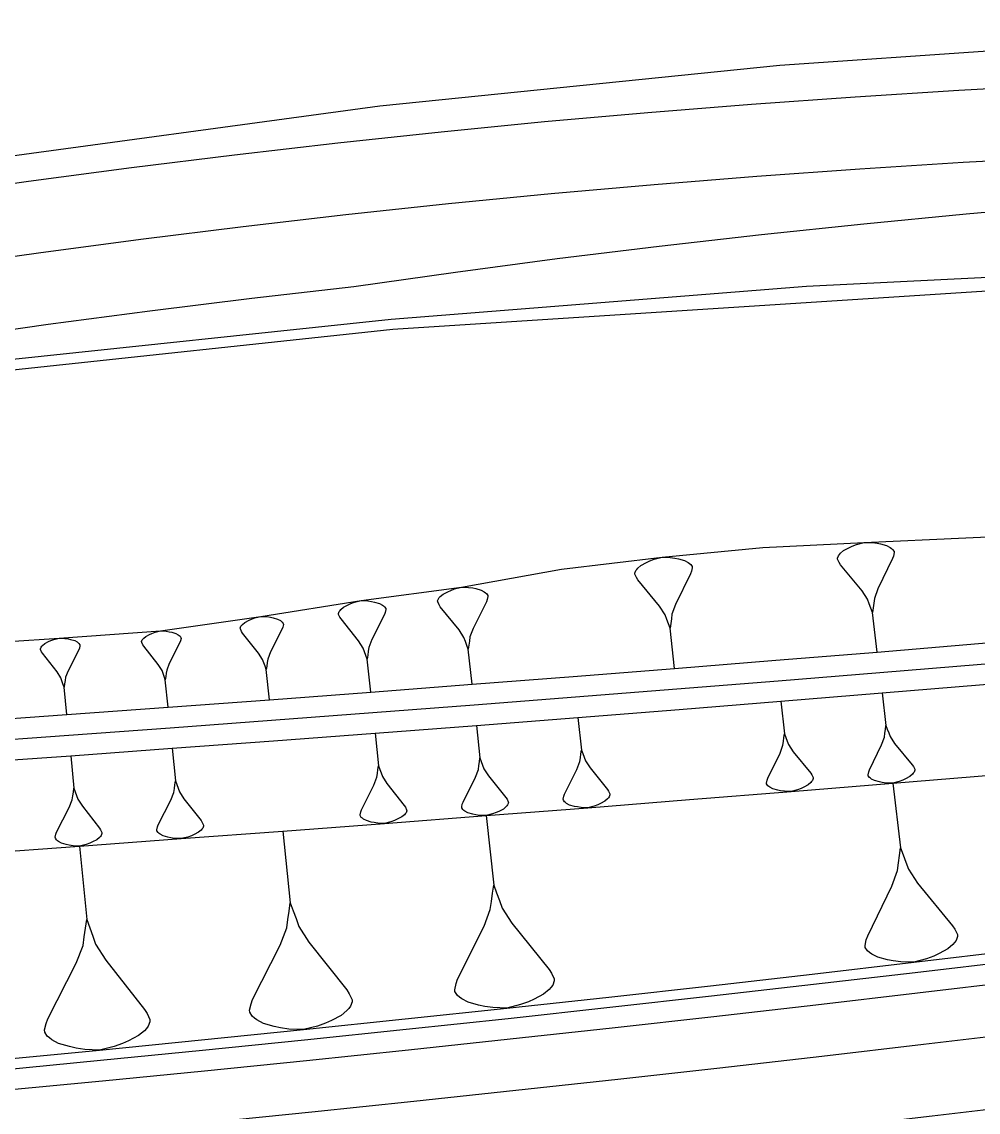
# Model space of a CAD drawing. Extents: x 389565 to 391267, y 804651 to 804848.
# Drawn here: x 390615.7 to 390662, y 804731.2 to 804784 of the extents above; entities that cross this region are included whole.
import ezdxf

# ---------------------------------------------------------------- set-up
doc = ezdxf.new("R2010")
doc.units = 0
doc.layers.get('0').update_dxf_attribs({"linetype": 'CONTINUOUS'})

msp = doc.modelspace()

# ---------------------------------------------------------------- linework, layer by layer
at = {"color": 7}
for p, q in [((390655.4755, 804758.4007), (390655.7363, 804758.5425)), ((390655.7363, 804758.5425), (390655.8941, 804758.6166)), ((390655.8941, 804758.6166), (390656.1066, 804758.6972)), ((390656.1066, 804758.6972), (390656.4833, 804758.7971)), ((390656.4833, 804758.7971), (390656.8729, 804758.7876)), ((390656.8729, 804758.7876), (390657.0983, 804758.7587)), ((390657.0983, 804758.7587), (390657.269, 804758.7234)), ((390657.269, 804758.7234), (390657.5556, 804758.6462)), ((390657.5556, 804758.6462), (390657.7328, 804758.5561)), ((390657.7328, 804758.5561), (390657.794, 804758.5078)), ((390646.3066, 804757.9816), (390646.6892, 804758.081)), ((390646.6892, 804758.081), (390647.0844, 804758.0694)), ((390647.0844, 804758.0694), (390647.3129, 804758.039)), ((390647.3129, 804758.039), (390647.4858, 804758.0022)), ((390647.4858, 804758.0022), (390647.7761, 804757.9225)), ((390655.1858, 804758.0335), (390655.2276, 804758.1494)), ((390655.1923, 804757.9787), (390655.1858, 804758.0335)), ((390655.2276, 804758.1494), (390655.2759, 804758.2106)), ((390655.2759, 804758.2106), (390655.3242, 804758.2718)), ((390655.3242, 804758.2718), (390655.4755, 804758.4007)), ((390657.8521, 804758.0151), (390657.1378, 804756.5433)), ((390657.794, 804758.5078), (390657.8552, 804758.4595)), ((390657.894, 804758.1311), (390657.8521, 804758.0151)), ((390657.8552, 804758.4595), (390657.9229, 804758.3565)), ((390657.9293, 804758.3018), (390657.894, 804758.1311)), ((390657.9229, 804758.3565), (390657.9293, 804758.3018)), ((390645.4124, 804757.4304), (390645.4617, 804757.4923)), ((390645.4617, 804757.4923), (390645.5109, 804757.5541)), ((390645.5109, 804757.5541), (390645.6651, 804757.684)), ((390645.6651, 804757.684), (390645.9303, 804757.8265)), ((390645.9303, 804757.8265), (390646.0907, 804757.9009)), ((390646.0907, 804757.9009), (390646.3066, 804757.9816)), ((390647.7761, 804757.9225), (390647.9553, 804757.8302)), ((390647.9553, 804757.8302), (390648.0172, 804757.7809)), ((390648.0172, 804757.7809), (390648.079, 804757.7317)), ((390648.079, 804757.7317), (390648.1471, 804757.6268)), ((390648.1534, 804757.5713), (390648.1166, 804757.3983)), ((390648.1471, 804757.6268), (390648.1534, 804757.5713)), ((390655.2664, 804757.821), (390655.1923, 804757.9787)), ((390655.3341, 804757.7179), (390655.2664, 804757.821)), ((390656.3714, 804756.4528), (390655.3341, 804757.7179)), ((390645.3694, 804757.3131), (390645.4124, 804757.4304)), ((390645.3757, 804757.2575), (390645.3694, 804757.3131)), ((390645.45, 804757.0971), (390645.3757, 804757.2575)), ((390645.5181, 804756.9923), (390645.45, 804757.0971)), ((390646.5639, 804755.7038), (390645.5181, 804756.9923)), ((390648.0736, 804757.2809), (390647.3417, 804755.7917)), ((390648.1166, 804757.3983), (390648.0736, 804757.2809)), ((390636.0824, 804756.2876), (390636.3146, 804756.4108)), ((390636.3146, 804756.4108), (390636.4549, 804756.4751)), ((390636.4549, 804756.4751), (390636.6439, 804756.5446)), ((390636.6439, 804756.5446), (390636.9784, 804756.6298)), ((390636.9784, 804756.6298), (390637.3234, 804756.6179)), ((390637.3234, 804756.6179), (390637.5228, 804756.5903)), ((390637.5228, 804756.5903), (390637.6736, 804756.5575)), ((390637.6736, 804756.5575), (390637.9268, 804756.4866)), ((390637.9268, 804756.4866), (390638.0829, 804756.4052)), ((390638.0829, 804756.4052), (390638.1366, 804756.3619)), ((390656.6421, 804756.0407), (390656.3714, 804756.4528)), ((390657.1378, 804756.5433), (390656.9705, 804756.0795)), ((390631.6204, 804755.8347), (390631.7984, 804755.8997)), ((390631.7984, 804755.8997), (390632.1136, 804755.9791)), ((390632.1136, 804755.9791), (390632.4383, 804755.9671)), ((390632.4383, 804755.9671), (390632.626, 804755.9407)), ((390632.626, 804755.9407), (390632.7679, 804755.9094)), ((390632.7679, 804755.9094), (390633.0061, 804755.8421)), ((390635.8226, 804755.9649), (390635.8606, 804756.0672)), ((390635.8278, 804755.9164), (390635.8226, 804755.9649)), ((390635.892, 804755.776), (390635.8278, 804755.9164)), ((390635.8606, 804756.0672), (390635.9039, 804756.121)), ((390635.9039, 804756.121), (390635.9472, 804756.1748)), ((390635.9472, 804756.1748), (390636.0824, 804756.2876)), ((390638.1838, 804755.9251), (390637.5381, 804754.6278)), ((390638.1366, 804756.3619), (390638.1904, 804756.3186)), ((390638.2218, 804756.0274), (390638.1838, 804755.9251)), ((390638.1904, 804756.3186), (390638.2494, 804756.2268)), ((390638.2547, 804756.1782), (390638.2218, 804756.0274)), ((390638.2494, 804756.2268), (390638.2547, 804756.1782)), ((390656.7227, 804755.8282), (390656.6421, 804756.0407)), ((390656.9705, 804756.0795), (390656.9416, 804755.8541)), ((390631.0238, 804755.3559), (390631.0599, 804755.4522)), ((390631.0287, 804755.3102), (390631.0238, 804755.3559)), ((390631.0599, 804755.4522), (390631.1008, 804755.5027)), ((390631.1008, 804755.5027), (390631.1417, 804755.5532)), ((390631.1417, 804755.5532), (390631.2692, 804755.6591)), ((390631.2692, 804755.6591), (390631.4881, 804755.7746)), ((390631.4881, 804755.7746), (390631.6204, 804755.8347)), ((390633.0061, 804755.8421), (390633.1529, 804755.7651)), ((390633.1529, 804755.7651), (390633.2034, 804755.7242)), ((390633.2034, 804755.7242), (390633.2539, 804755.6833)), ((390633.2828, 804755.4091), (390633.2467, 804755.3129)), ((390633.2539, 804755.6833), (390633.3092, 804755.5967)), ((390633.3141, 804755.551), (390633.2828, 804755.4091)), ((390633.3092, 804755.5967), (390633.3141, 804755.551)), ((390635.951, 804755.6842), (390635.892, 804755.776)), ((390636.8586, 804754.5545), (390635.951, 804755.6842)), ((390646.8363, 804755.2845), (390646.5639, 804755.7038)), ((390647.3417, 804755.7917), (390647.1696, 804755.3221)), ((390656.8033, 804755.6157), (390656.7227, 804755.8282)), ((390656.8838, 804755.4032), (390656.8033, 804755.6157)), ((390656.9127, 804755.6286), (390656.8838, 804755.4032)), ((390657.11, 804753.4873), (390656.8838, 804755.4032)), ((390656.9416, 804755.8541), (390656.9127, 804755.6286)), ((390626.3368, 804754.7816), (390626.3742, 804754.8275)), ((390626.3742, 804754.8275), (390626.4905, 804754.9236)), ((390626.4905, 804754.9236), (390626.69, 804755.0282)), ((390626.69, 804755.0282), (390626.8106, 804755.0827)), ((390626.8106, 804755.0827), (390626.9729, 804755.1414)), ((390626.9729, 804755.1414), (390627.26, 804755.213)), ((390627.26, 804755.213), (390627.5556, 804755.2014)), ((390627.5556, 804755.2014), (390627.7264, 804755.1769)), ((390627.7264, 804755.1769), (390627.8556, 804755.1481)), ((390627.8556, 804755.1481), (390628.0722, 804755.0862)), ((390628.0722, 804755.0862), (390628.2057, 804755.0158)), ((390628.2057, 804755.0158), (390628.2516, 804754.9785)), ((390628.2516, 804754.9785), (390628.2975, 804754.9411)), ((390628.2975, 804754.9411), (390628.3477, 804754.8622)), ((390628.352, 804754.8205), (390628.3232, 804754.6914)), ((390628.3477, 804754.8622), (390628.352, 804754.8205)), ((390631.0888, 804755.1779), (390631.0287, 804755.3102)), ((390631.1442, 804755.0913), (390631.0888, 804755.1779)), ((390631.9959, 804754.0257), (390631.1442, 804755.0913)), ((390633.2467, 804755.3129), (390632.6358, 804754.0931)), ((390646.917, 804755.0686), (390646.8363, 804755.2845)), ((390646.9976, 804754.8526), (390646.917, 804755.0686)), ((390647.0783, 804754.6367), (390646.9976, 804754.8526)), ((390647.1087, 804754.8652), (390647.0783, 804754.6367)), ((390647.1392, 804755.0937), (390647.1087, 804754.8652)), ((390647.1696, 804755.3221), (390647.1392, 804755.0937)), ((390621.6945, 804754.2429), (390621.8773, 804754.3382)), ((390621.8773, 804754.3382), (390621.9877, 804754.3877)), ((390621.9877, 804754.3877), (390622.1363, 804754.4411)), ((390622.1363, 804754.4411), (390622.3991, 804754.5059)), ((390622.3991, 804754.5059), (390622.6695, 804754.4946)), ((390622.6695, 804754.4946), (390622.8257, 804754.4718)), ((390622.8257, 804754.4718), (390622.9438, 804754.4452)), ((390622.9438, 804754.4452), (390623.1419, 804754.3881)), ((390623.1419, 804754.3881), (390623.2638, 804754.3234)), ((390623.2638, 804754.3234), (390623.3057, 804754.2891)), ((390623.3057, 804754.2891), (390623.3476, 804754.2548)), ((390626.2664, 804754.6481), (390626.2995, 804754.7357)), ((390626.2707, 804754.6065), (390626.2664, 804754.6481)), ((390626.3252, 804754.4859), (390626.2707, 804754.6065)), ((390626.2995, 804754.7357), (390626.3368, 804754.7816)), ((390626.3753, 804754.4069), (390626.3252, 804754.4859)), ((390627.1484, 804753.4348), (390626.3753, 804754.4069)), ((390628.2901, 804754.6039), (390627.7311, 804753.4947)), ((390628.3232, 804754.6914), (390628.2901, 804754.6039)), ((390637.0946, 804754.1872), (390636.8586, 804754.5545)), ((390637.5381, 804754.6278), (390637.3858, 804754.2186)), ((390647.2979, 804752.6923), (390647.0783, 804754.6367)), ((390616.6184, 804753.7261), (390616.6529, 804753.7681)), ((390616.6529, 804753.7681), (390616.6874, 804753.81)), ((390616.6874, 804753.81), (390616.7945, 804753.8977)), ((390616.7945, 804753.8977), (390616.9781, 804753.9928)), ((390616.9781, 804753.9928), (390617.089, 804754.0422)), ((390617.089, 804754.0422), (390617.2381, 804754.0953)), ((390617.2381, 804754.0953), (390617.5018, 804754.1597)), ((390617.5018, 804754.1597), (390617.773, 804754.1476)), ((390617.773, 804754.1476), (390617.9296, 804754.1244)), ((390617.9296, 804754.1244), (390618.048, 804754.0974)), ((390618.048, 804754.0974), (390618.2465, 804754.0396)), ((390618.2465, 804754.0396), (390618.3686, 804753.9744)), ((390618.3686, 804753.9744), (390618.4105, 804753.94)), ((390618.4105, 804753.94), (390618.4525, 804753.9055)), ((390618.4525, 804753.9055), (390618.4981, 804753.8328)), ((390618.5019, 804753.7946), (390618.4749, 804753.6762)), ((390618.4981, 804753.8328), (390618.5019, 804753.7946)), ((390621.4889, 804753.9914), (390621.5193, 804754.0714)), ((390621.4927, 804753.9534), (390621.4889, 804753.9914)), ((390621.5423, 804753.8429), (390621.4927, 804753.9534)), ((390621.5193, 804754.0714), (390621.5536, 804754.1133)), ((390621.588, 804753.7706), (390621.5423, 804753.8429)), ((390621.5536, 804754.1133), (390621.5879, 804754.1553)), ((390621.5879, 804754.1553), (390621.6945, 804754.2429)), ((390622.2929, 804752.8795), (390621.588, 804753.7706)), ((390623.3401, 804753.9463), (390622.8262, 804752.933)), ((390623.3705, 804754.0263), (390623.3401, 804753.9463)), ((390623.3476, 804754.2548), (390623.3933, 804754.1825)), ((390623.3971, 804754.1444), (390623.3705, 804754.0263)), ((390623.3933, 804754.1825), (390623.3971, 804754.1444)), ((390632.2173, 804753.6793), (390631.9959, 804754.0257)), ((390632.6358, 804754.0931), (390632.4915, 804753.7082)), ((390637.1641, 804753.9983), (390637.0946, 804754.1872)), ((390637.2336, 804753.8094), (390637.1641, 804753.9983)), ((390637.3031, 804753.6204), (390637.2336, 804753.8094)), ((390637.3307, 804753.8198), (390637.3031, 804753.6204)), ((390637.3582, 804754.0192), (390637.3307, 804753.8198)), ((390637.3858, 804754.2186), (390637.3582, 804754.0192)), ((390616.5877, 804753.646), (390616.6184, 804753.7261)), ((390616.5914, 804753.6078), (390616.5877, 804753.646)), ((390616.6409, 804753.4969), (390616.5914, 804753.6078)), ((390616.6865, 804753.4242), (390616.6409, 804753.4969)), ((390617.3913, 804752.5288), (390616.6865, 804753.4242)), ((390618.4441, 804753.5961), (390617.9262, 804752.5811)), ((390618.4749, 804753.6762), (390618.4441, 804753.5961)), ((390627.3491, 804753.1189), (390627.1484, 804753.4348)), ((390627.7311, 804753.4947), (390627.5989, 804753.1446)), ((390632.2822, 804753.5013), (390632.2173, 804753.6793)), ((390632.3472, 804753.3232), (390632.2822, 804753.5013)), ((390632.4122, 804753.1452), (390632.3472, 804753.3232)), ((390632.4386, 804753.3329), (390632.4122, 804753.1452)), ((390632.4651, 804753.5205), (390632.4386, 804753.3329)), ((390632.4915, 804753.7082), (390632.4651, 804753.5205)), ((390637.4864, 804751.9216), (390637.3031, 804753.6204)), ((390622.4759, 804752.59), (390622.2929, 804752.8795)), ((390622.8262, 804752.933), (390622.7044, 804752.613)), ((390627.4079, 804752.9567), (390627.3491, 804753.1189)), ((390627.4666, 804752.7945), (390627.4079, 804752.9567)), ((390627.5254, 804752.6323), (390627.4666, 804752.7945)), ((390627.5499, 804752.803), (390627.5254, 804752.6323)), ((390627.5744, 804752.9738), (390627.5499, 804752.803)), ((390627.5989, 804753.1446), (390627.5744, 804752.9738)), ((390632.5807, 804751.5455), (390632.4122, 804753.1452)), ((390617.574, 804752.238), (390617.3913, 804752.5288)), ((390617.6272, 804752.0889), (390617.574, 804752.238)), ((390617.8033, 804752.2605), (390617.78, 804752.1039)), ((390617.9262, 804752.5811), (390617.8033, 804752.2605)), ((390622.5292, 804752.4415), (390622.4759, 804752.59)), ((390622.5826, 804752.293), (390622.5292, 804752.4415)), ((390622.636, 804752.1444), (390622.5826, 804752.293)), ((390622.6588, 804752.3006), (390622.636, 804752.1444)), ((390622.6816, 804752.4568), (390622.6588, 804752.3006)), ((390622.7044, 804752.613), (390622.6816, 804752.4568)), ((390627.6752, 804751.1754), (390627.5254, 804752.6323)), ((390617.6803, 804751.9398), (390617.6272, 804752.0889)), ((390617.7335, 804751.7907), (390617.6803, 804751.9398)), ((390617.7567, 804751.9473), (390617.7335, 804751.7907)), ((390617.8643, 804750.4534), (390617.7335, 804751.7907)), ((390617.78, 804752.1039), (390617.7567, 804751.9473)), ((390622.7697, 804750.8114), (390622.636, 804752.1444)), ((390657.3444, 804751.5011), (390657.5305, 804749.9244)), ((390652.4333, 804751.0999), (390652.6155, 804749.5228)), ((390642.6116, 804750.316), (390642.7858, 804748.7379)), ((390632.7903, 804749.5565), (390632.9567, 804747.9776)), ((390637.7009, 804749.9332), (390637.8712, 804748.3547)), ((390657.4591, 804749.3679), (390657.4829, 804749.5534)), ((390657.4829, 804749.5534), (390657.5067, 804749.7389)), ((390657.5067, 804749.7389), (390657.5305, 804749.9244)), ((390657.5305, 804749.9244), (390657.5968, 804749.7495)), ((390657.5968, 804749.7495), (390657.6631, 804749.5746)), ((390657.6631, 804749.5746), (390657.7294, 804749.3998)), ((390652.5427, 804748.9664), (390652.567, 804749.1519)), ((390652.567, 804749.1519), (390652.5912, 804749.3373)), ((390652.5912, 804749.3373), (390652.6155, 804749.5228)), ((390652.6155, 804749.5228), (390652.6813, 804749.3477)), ((390652.6813, 804749.3477), (390652.7472, 804749.1727)), ((390652.7472, 804749.1727), (390652.8131, 804748.9977)), ((390657.3215, 804748.9862), (390657.4591, 804749.3679)), ((390657.7294, 804749.3998), (390657.9521, 804749.0607)), ((390657.9521, 804749.0607), (390658.8058, 804748.0195)), ((390622.9693, 804748.8213), (390623.1278, 804747.2416)), ((390642.7355, 804748.3673), (390642.7607, 804748.5526)), ((390642.7607, 804748.5526), (390642.7858, 804748.7379)), ((390642.7858, 804748.7379), (390642.8509, 804748.5626)), ((390642.8509, 804748.5626), (390642.9159, 804748.3872)), ((390651.8132, 804747.3753), (390652.4041, 804748.5851)), ((390652.4041, 804748.5851), (390652.5427, 804748.9664)), ((390652.8131, 804748.9977), (390653.035, 804748.658)), ((390653.035, 804748.658), (390653.886, 804747.6147)), ((390656.7336, 804747.7749), (390657.3215, 804748.9862)), ((390618.0589, 804748.4629), (390618.2134, 804746.8828)), ((390632.9306, 804747.7924), (390632.9567, 804747.9776)), ((390632.9567, 804747.9776), (390633.0208, 804747.8019)), ((390637.7943, 804747.7989), (390637.8199, 804747.9842)), ((390637.8199, 804747.9842), (390637.8456, 804748.1694)), ((390637.8456, 804748.1694), (390637.8712, 804748.3547)), ((390637.8712, 804748.3547), (390637.9358, 804748.1792)), ((390637.9358, 804748.1792), (390638.0003, 804748.0036)), ((390638.0003, 804748.0036), (390638.0649, 804747.8281)), ((390642.5698, 804747.8014), (390642.7103, 804748.182)), ((390642.7103, 804748.182), (390642.7355, 804748.3673)), ((390642.9159, 804748.3872), (390642.9809, 804748.2118)), ((390642.9809, 804748.2118), (390643.201, 804747.8711)), ((390658.8058, 804748.0195), (390658.8615, 804747.9347)), ((390632.736, 804747.0421), (390632.8784, 804747.422)), ((390632.8784, 804747.422), (390632.9045, 804747.6072)), ((390632.9045, 804747.6072), (390632.9306, 804747.7924)), ((390633.0208, 804747.8019), (390633.0849, 804747.6262)), ((390633.0849, 804747.6262), (390633.149, 804747.4505)), ((390633.149, 804747.4505), (390633.3675, 804747.1086)), ((390637.0529, 804746.2133), (390637.6528, 804747.4187)), ((390637.6528, 804747.4187), (390637.7943, 804747.7989)), ((390638.0649, 804747.8281), (390638.2842, 804747.4868)), ((390638.2842, 804747.4868), (390639.1275, 804746.4372)), ((390641.9729, 804746.5945), (390642.5698, 804747.8014)), ((390643.201, 804747.8711), (390644.0469, 804746.8236)), ((390653.886, 804747.6147), (390653.9415, 804747.5298)), ((390653.9415, 804747.5298), (390654.0022, 804747.3998)), ((390656.6701, 804747.5391), (390656.6992, 804747.6795)), ((390656.6754, 804747.494), (390656.6701, 804747.5391)), ((390656.7311, 804747.4092), (390656.6754, 804747.494)), ((390656.6992, 804747.6795), (390656.7336, 804747.7749)), ((390658.6894, 804747.4577), (390658.4748, 804747.341)), ((390658.8139, 804747.5637), (390658.6894, 804747.4577)), ((390658.8537, 804747.6141), (390658.8139, 804747.5637)), ((390658.8934, 804747.6644), (390658.8537, 804747.6141)), ((390658.8615, 804747.9347), (390658.9225, 804747.8049)), ((390658.9278, 804747.7599), (390658.8934, 804747.6644)), ((390658.9225, 804747.8049), (390658.9278, 804747.7599)), ((390623.0737, 804746.8715), (390623.1008, 804747.0566)), ((390623.1008, 804747.0566), (390623.1278, 804747.2416)), ((390623.1278, 804747.2416), (390623.191, 804747.0656)), ((390623.191, 804747.0656), (390623.2543, 804746.8896)), ((390623.2543, 804746.8896), (390623.3175, 804746.7136)), ((390632.133, 804745.8383), (390632.736, 804747.0421)), ((390633.3675, 804747.1086), (390634.2081, 804746.0569)), ((390651.7491, 804747.1396), (390651.7786, 804747.28)), ((390651.7543, 804747.0946), (390651.7491, 804747.1396)), ((390651.8098, 804747.0096), (390651.7543, 804747.0946)), ((390651.7786, 804747.28), (390651.8132, 804747.3753)), ((390651.8601, 804746.9698), (390651.8098, 804747.0096)), ((390651.9103, 804746.9299), (390651.8601, 804746.9698)), ((390652.0559, 804746.8554), (390651.9103, 804746.9299)), ((390653.5534, 804746.937), (390653.4234, 804746.8764)), ((390653.7683, 804747.0532), (390653.5534, 804746.937)), ((390653.893, 804747.1589), (390653.7683, 804747.0532)), ((390653.9329, 804747.2092), (390653.893, 804747.1589)), ((390653.9727, 804747.2594), (390653.9329, 804747.2092)), ((390654.0074, 804747.3548), (390653.9727, 804747.2594)), ((390654.0022, 804747.3998), (390654.0074, 804747.3548)), ((390656.7815, 804747.3695), (390656.7311, 804747.4092)), ((390656.8318, 804747.3298), (390656.7815, 804747.3695)), ((390656.9776, 804747.2556), (390656.8318, 804747.3298)), ((390657.2135, 804747.1921), (390656.9776, 804747.2556)), ((390657.3539, 804747.163), (390657.2135, 804747.1921)), ((390657.5394, 804747.1392), (390657.3539, 804747.163)), ((390657.8601, 804747.1314), (390657.5394, 804747.1392)), ((390658.1701, 804747.2137), (390657.8601, 804747.1314)), ((390657.8601, 804747.1314), (390658.2295, 804744.001)), ((390658.345, 804747.28), (390658.1701, 804747.2137)), ((390658.4748, 804747.341), (390658.345, 804747.28)), ((390618.131, 804746.3278), (390618.1584, 804746.5128)), ((390618.1584, 804746.5128), (390618.1859, 804746.6978)), ((390618.1859, 804746.6978), (390618.2134, 804746.8828)), ((390618.2134, 804746.8828), (390618.2762, 804746.7067)), ((390618.2762, 804746.7067), (390618.339, 804746.5305)), ((390618.339, 804746.5305), (390618.4018, 804746.3543)), ((390622.9024, 804746.3073), (390623.0467, 804746.6864)), ((390623.0467, 804746.6864), (390623.0737, 804746.8715)), ((390623.3175, 804746.7136), (390623.5343, 804746.3706)), ((390623.5343, 804746.3706), (390624.3696, 804745.3147)), ((390639.1275, 804746.4372), (390639.1823, 804746.3518)), ((390641.9076, 804746.3591), (390641.9378, 804746.4994)), ((390641.9378, 804746.4994), (390641.9729, 804746.5945)), ((390644.0516, 804746.3677), (390643.9263, 804746.2626)), ((390644.0469, 804746.8236), (390644.1019, 804746.7384)), ((390644.0917, 804746.4178), (390644.0516, 804746.3677)), ((390644.1318, 804746.4678), (390644.0917, 804746.4178)), ((390644.1019, 804746.7384), (390644.162, 804746.6081)), ((390644.1669, 804746.563), (390644.1318, 804746.4678)), ((390644.162, 804746.6081), (390644.1669, 804746.563)), ((390652.2916, 804746.7913), (390652.0559, 804746.8554)), ((390652.432, 804746.7619), (390652.2916, 804746.7913)), ((390652.6175, 804746.7376), (390652.432, 804746.7619)), ((390652.9381, 804746.729), (390652.6175, 804746.7376)), ((390653.2483, 804746.8105), (390652.9381, 804746.729)), ((390653.4234, 804746.8764), (390653.2483, 804746.8105)), ((390617.3737, 804744.7497), (390617.9857, 804745.949)), ((390617.9857, 804745.949), (390618.131, 804746.3278)), ((390618.4018, 804746.3543), (390618.6177, 804746.0108)), ((390618.6177, 804746.0108), (390619.4504, 804744.9528)), ((390622.2934, 804745.1065), (390622.9024, 804746.3073)), ((390632.0974, 804745.7433), (390632.133, 804745.8383)), ((390634.2081, 804746.0569), (390634.2627, 804745.9714)), ((390634.2627, 804745.9714), (390634.3221, 804745.8409)), ((390634.3221, 804745.8409), (390634.3269, 804745.7957)), ((390636.987, 804745.9781), (390637.0175, 804746.1183)), ((390636.9919, 804745.933), (390636.987, 804745.9781)), ((390637.0467, 804745.8477), (390636.9919, 804745.933)), ((390637.0175, 804746.1183), (390637.0529, 804746.2133)), ((390637.0967, 804745.8074), (390637.0467, 804745.8477)), ((390639.0055, 804745.8765), (390638.7897, 804745.762)), ((390639.131, 804745.9813), (390639.0055, 804745.8765)), ((390639.1713, 804746.0313), (390639.131, 804745.9813)), ((390639.2115, 804746.0812), (390639.1713, 804746.0313)), ((390639.1823, 804746.3518), (390639.242, 804746.2214)), ((390639.2469, 804746.1763), (390639.2115, 804746.0812)), ((390639.242, 804746.2214), (390639.2469, 804746.1763)), ((390641.9126, 804746.3141), (390641.9076, 804746.3591)), ((390641.9676, 804746.2289), (390641.9126, 804746.3141)), ((390642.0177, 804746.1888), (390641.9676, 804746.2289)), ((390642.0678, 804746.1486), (390642.0177, 804746.1888)), ((390642.213, 804746.0734), (390642.0678, 804746.1486)), ((390642.4484, 804746.0081), (390642.213, 804746.0734)), ((390642.5886, 804745.978), (390642.4484, 804746.0081)), ((390642.7739, 804745.9528), (390642.5886, 804745.978)), ((390643.0945, 804745.9426), (390642.7739, 804745.9528)), ((390643.4052, 804746.0225), (390643.0945, 804745.9426)), ((390643.5805, 804746.0875), (390643.4052, 804746.0225)), ((390643.7108, 804746.1475), (390643.5805, 804746.0875)), ((390643.9263, 804746.2626), (390643.7108, 804746.1475)), ((390624.3696, 804745.3147), (390624.4238, 804745.229)), ((390632.0666, 804745.6032), (390632.0974, 804745.7433)), ((390632.0713, 804745.5581), (390632.0666, 804745.6032)), ((390632.1259, 804745.4726), (390632.0713, 804745.5581)), ((390632.1758, 804745.4323), (390632.1259, 804745.4726)), ((390632.2257, 804745.3919), (390632.1758, 804745.4323)), ((390632.3705, 804745.3159), (390632.2257, 804745.3919)), ((390632.6056, 804745.2495), (390632.3705, 804745.3159)), ((390633.7381, 804745.3232), (390633.5624, 804745.2591)), ((390633.8687, 804745.3826), (390633.7381, 804745.3232)), ((390634.0847, 804745.4966), (390633.8687, 804745.3826)), ((390634.2105, 804745.601), (390634.0847, 804745.4966)), ((390634.2509, 804745.6509), (390634.2105, 804745.601)), ((390634.2913, 804745.7008), (390634.2509, 804745.6509)), ((390634.3269, 804745.7957), (390634.2913, 804745.7008)), ((390637.1467, 804745.7672), (390637.0967, 804745.8074)), ((390637.2917, 804745.6916), (390637.1467, 804745.7672)), ((390637.5269, 804745.6257), (390637.2917, 804745.6916)), ((390637.6671, 804745.5952), (390637.5269, 804745.6257)), ((390637.8523, 804745.5696), (390637.6671, 804745.5952)), ((390638.1729, 804745.5586), (390637.8523, 804745.5696)), ((390638.4837, 804745.6377), (390638.1729, 804745.5586)), ((390638.1729, 804745.5586), (390638.5361, 804742.1926)), ((390638.6593, 804745.7023), (390638.4837, 804745.6377)), ((390638.7897, 804745.762), (390638.6593, 804745.7023)), ((390619.4504, 804744.9528), (390619.5044, 804744.8669)), ((390619.5044, 804744.8669), (390619.5628, 804744.7359)), ((390622.2258, 804744.8717), (390622.2574, 804745.0117)), ((390622.2303, 804744.8266), (390622.2258, 804744.8717)), ((390622.2845, 804744.7409), (390622.2303, 804744.8266)), ((390622.2574, 804745.0117), (390622.2934, 804745.1065)), ((390624.3698, 804744.8589), (390624.2434, 804744.755)), ((390624.4104, 804744.9085), (390624.3698, 804744.8589)), ((390624.451, 804744.9582), (390624.4104, 804744.9085)), ((390624.4238, 804745.229), (390624.4825, 804745.0981)), ((390624.4871, 804745.053), (390624.451, 804744.9582)), ((390624.4825, 804745.0981), (390624.4871, 804745.053)), ((390628.3299, 804744.8089), (390628.6868, 804741.3386)), ((390632.7456, 804745.2186), (390632.6056, 804745.2495)), ((390632.9308, 804745.1925), (390632.7456, 804745.2186)), ((390633.2514, 804745.1807), (390632.9308, 804745.1925)), ((390633.5624, 804745.2591), (390633.2514, 804745.1807)), ((390617.3055, 804744.5152), (390617.3374, 804744.655)), ((390617.3099, 804744.47), (390617.3055, 804744.5152)), ((390617.3639, 804744.3842), (390617.3099, 804744.47)), ((390617.3374, 804744.655), (390617.3737, 804744.7497)), ((390617.4135, 804744.3434), (390617.3639, 804744.3842)), ((390617.463, 804744.3027), (390617.4135, 804744.3434)), ((390617.6073, 804744.2256), (390617.463, 804744.3027)), ((390619.1059, 804744.281), (390618.9749, 804744.2227)), ((390619.3228, 804744.3934), (390619.1059, 804744.281)), ((390619.4494, 804744.4969), (390619.3228, 804744.3934)), ((390619.4902, 804744.5465), (390619.4494, 804744.4969)), ((390619.5309, 804744.5961), (390619.4902, 804744.5465)), ((390619.5672, 804744.6908), (390619.5309, 804744.5961)), ((390619.5628, 804744.7359), (390619.5672, 804744.6908)), ((390622.3342, 804744.7003), (390622.2845, 804744.7409)), ((390622.3839, 804744.6596), (390622.3342, 804744.7003)), ((390622.5283, 804744.583), (390622.3839, 804744.6596)), ((390622.763, 804744.5153), (390622.5283, 804744.583)), ((390622.903, 804744.4838), (390622.763, 804744.5153)), ((390623.088, 804744.4568), (390622.903, 804744.4838)), ((390623.4085, 804744.4433), (390623.088, 804744.4568)), ((390623.7199, 804744.5201), (390623.4085, 804744.4433)), ((390623.8959, 804744.5834), (390623.7199, 804744.5201)), ((390624.0268, 804744.6421), (390623.8959, 804744.5834)), ((390624.2434, 804744.755), (390624.0268, 804744.6421)), ((390617.8419, 804744.1574), (390617.6073, 804744.2256)), ((390617.9817, 804744.1255), (390617.8419, 804744.1574)), ((390618.1667, 804744.098), (390617.9817, 804744.1255)), ((390618.4871, 804744.0838), (390618.1667, 804744.098)), ((390618.7987, 804744.1598), (390618.4871, 804744.0838)), ((390618.4871, 804744.0838), (390618.8358, 804740.518)), ((390618.9749, 804744.2227), (390618.7987, 804744.1598)), ((390658.1823, 804743.6327), (390658.2295, 804744.001)), ((390658.2295, 804744.001), (390658.3612, 804743.6538)), ((390658.0879, 804742.8961), (390658.1351, 804743.2644)), ((390658.1351, 804743.2644), (390658.1823, 804743.6327)), ((390658.3612, 804743.6538), (390658.4929, 804743.3066)), ((390658.4929, 804743.3066), (390658.6245, 804742.9594)), ((390657.8146, 804742.1384), (390658.0879, 804742.8961)), ((390658.6245, 804742.9594), (390659.0667, 804742.2862)), ((390638.4814, 804741.7976), (390638.5361, 804742.1926)), ((390638.5361, 804742.1926), (390638.6737, 804741.8183)), ((390656.6475, 804739.7335), (390657.8146, 804742.1384)), ((390659.0667, 804742.2862), (390660.7617, 804740.2191)), ((390638.4267, 804741.4025), (390638.4814, 804741.7976)), ((390638.6737, 804741.8183), (390638.8114, 804741.444)), ((390628.6284, 804740.9318), (390628.6868, 804741.3386)), ((390628.6868, 804741.3386), (390628.8267, 804740.9522)), ((390638.3721, 804741.0074), (390638.4267, 804741.4025)), ((390638.8114, 804741.444), (390638.9491, 804741.0697)), ((390628.5701, 804740.525), (390628.6284, 804740.9318)), ((390628.8267, 804740.9522), (390628.9667, 804740.5658)), ((390628.9667, 804740.5658), (390629.1066, 804740.1793)), ((390638.0704, 804740.1966), (390638.3721, 804741.0074)), ((390638.9491, 804741.0697), (390639.4168, 804740.3418)), ((390618.7118, 804739.683), (390618.7738, 804740.1005)), ((390618.7738, 804740.1005), (390618.8358, 804740.518)), ((390618.8358, 804740.518), (390618.9776, 804740.1205)), ((390618.9776, 804740.1205), (390619.1193, 804739.7229)), ((390628.1967, 804739.2842), (390628.5117, 804740.1182)), ((390628.5117, 804740.1182), (390628.5701, 804740.525)), ((390629.1066, 804740.1793), (390629.5848, 804739.4269)), ((390636.7911, 804737.6263), (390638.0704, 804740.1966)), ((390639.4168, 804740.3418), (390641.2149, 804738.1036)), ((390660.7617, 804740.2191), (390660.8722, 804740.0507)), ((390660.8722, 804740.0507), (390660.9933, 804739.793)), ((390618.6497, 804739.2656), (390618.7118, 804739.683)), ((390619.1193, 804739.7229), (390619.261, 804739.3253)), ((390656.5214, 804739.2652), (390656.5791, 804739.5441)), ((390656.5791, 804739.5441), (390656.6475, 804739.7335)), ((390660.9355, 804739.5141), (390660.8567, 804739.4141)), ((390661.0039, 804739.7035), (390660.9355, 804739.5141)), ((390660.9933, 804739.793), (390661.0039, 804739.7035)), ((390618.3219, 804738.4107), (390618.6497, 804739.2656)), ((390619.261, 804739.3253), (390619.7482, 804738.5502)), ((390626.8651, 804736.6422), (390628.1967, 804739.2842)), ((390629.5848, 804739.4269), (390631.4262, 804737.1112)), ((390656.5319, 804739.1758), (390656.5214, 804739.2652)), ((390656.6425, 804739.0074), (390656.5319, 804739.1758)), ((390656.7425, 804738.9285), (390656.6425, 804739.0074)), ((390660.5306, 804739.1036), (390660.1045, 804738.8719)), ((390660.7778, 804739.3141), (390660.5306, 804739.1036)), ((390660.8567, 804739.4141), (390660.7778, 804739.3141)), ((390619.7482, 804738.5502), (390621.6274, 804736.1626)), ((390656.8425, 804738.8497), (390656.7425, 804738.9285)), ((390657.1319, 804738.7025), (390656.8425, 804738.8497)), ((390657.6002, 804738.5764), (390657.1319, 804738.7025)), ((390657.8791, 804738.5186), (390657.6002, 804738.5764)), ((390658.2474, 804738.4714), (390657.8791, 804738.5186)), ((390658.884, 804738.4558), (390658.2474, 804738.4714)), ((390659.4995, 804738.6191), (390658.884, 804738.4558)), ((390659.8467, 804738.7508), (390659.4995, 804738.6191)), ((390660.1045, 804738.8719), (390659.8467, 804738.7508)), ((390616.9409, 804735.7043), (390618.3219, 804738.4107)), ((390641.2149, 804738.1036), (390641.3318, 804737.9216)), ((390641.3318, 804737.9216), (390641.4591, 804737.6435)), ((390636.6506, 804737.1247), (390636.7157, 804737.4236)), ((390636.7157, 804737.4236), (390636.7911, 804737.6263)), ((390641.4695, 804737.5473), (390641.3941, 804737.3446)), ((390641.4591, 804737.6435), (390641.4695, 804737.5473)), ((390631.4262, 804737.1112), (390631.5457, 804736.9231)), ((390631.5457, 804736.9231), (390631.6755, 804736.6359)), ((390636.661, 804737.0285), (390636.6506, 804737.1247)), ((390636.7779, 804736.8466), (390636.661, 804737.0285)), ((390640.9548, 804736.9081), (390640.4947, 804736.6638)), ((390641.2225, 804737.1315), (390640.9548, 804736.9081)), ((390641.3083, 804737.2381), (390641.2225, 804737.1315)), ((390641.3941, 804737.3446), (390641.3083, 804737.2381)), ((390626.7178, 804736.126), (390626.7864, 804736.4337)), ((390626.7864, 804736.4337), (390626.8651, 804736.6422)), ((390631.6069, 804736.3282), (390631.5179, 804736.2189)), ((390631.6857, 804736.5367), (390631.6069, 804736.3282)), ((390631.6755, 804736.6359), (390631.6857, 804736.5367)), ((390636.8845, 804736.7608), (390636.7779, 804736.8466)), ((390636.991, 804736.675), (390636.8845, 804736.7608)), ((390637.3003, 804736.5138), (390636.991, 804736.675)), ((390637.8019, 804736.3733), (390637.3003, 804736.5138)), ((390638.1008, 804736.3083), (390637.8019, 804736.3733)), ((390639.8422, 804736.3989), (390639.1794, 804736.2301)), ((390640.2165, 804736.5365), (390639.8422, 804736.3989)), ((390640.4947, 804736.6638), (390640.2165, 804736.5365)), ((390621.6274, 804736.1626), (390621.7492, 804735.9688)), ((390621.7492, 804735.9688), (390621.881, 804735.6731)), ((390626.728, 804736.0269), (390626.7178, 804736.126)), ((390626.8476, 804735.8388), (390626.728, 804736.0269)), ((390626.9569, 804735.7498), (390626.8476, 804735.8388)), ((390631.1519, 804735.8806), (390630.6765, 804735.6313)), ((390631.429, 804736.1095), (390631.1519, 804735.8806)), ((390631.5179, 804736.2189), (390631.429, 804736.1095)), ((390638.4958, 804736.2536), (390638.1008, 804736.3083)), ((390639.1794, 804736.2301), (390638.4958, 804736.2536)), ((390616.787, 804735.175), (390616.859, 804735.4906)), ((390616.859, 804735.4906), (390616.9409, 804735.7043)), ((390621.809, 804735.3575), (390621.7171, 804735.2456)), ((390621.8909, 804735.5712), (390621.809, 804735.3575)), ((390621.881, 804735.6731), (390621.8909, 804735.5712)), ((390627.0663, 804735.6608), (390626.9569, 804735.7498)), ((390627.3841, 804735.4931), (390627.0663, 804735.6608)), ((390627.9003, 804735.3458), (390627.3841, 804735.4931)), ((390628.2079, 804735.2772), (390627.9003, 804735.3458)), ((390628.6147, 804735.2189), (390628.2079, 804735.2772)), ((390630.0029, 804735.3616), (390629.319, 804735.1911)), ((390630.3893, 804735.5016), (390630.0029, 804735.3616)), ((390630.6765, 804735.6313), (390630.3893, 804735.5016)), ((390616.7969, 804735.0731), (390616.787, 804735.175)), ((390616.9187, 804734.8793), (390616.7969, 804735.0731)), ((390617.0306, 804734.7874), (390616.9187, 804734.8793)), ((390617.1424, 804734.6954), (390617.0306, 804734.7874)), ((390621.3394, 804734.9002), (390620.8499, 804734.6466)), ((390621.6251, 804735.1338), (390621.3394, 804734.9002)), ((390621.7171, 804735.2456), (390621.6251, 804735.1338)), ((390629.319, 804735.1911), (390628.6147, 804735.2189)), ((390617.468, 804734.5216), (390617.1424, 804734.6954)), ((390617.9973, 804734.3676), (390617.468, 804734.5216)), ((390618.3129, 804734.2956), (390617.9973, 804734.3676)), ((390618.7304, 804734.2336), (390618.3129, 804734.2956)), ((390619.4535, 804734.2015), (390618.7304, 804734.2336)), ((390620.1567, 804734.3731), (390619.4535, 804734.2015)), ((390620.5543, 804734.5148), (390620.1567, 804734.3731)), ((390620.8499, 804734.6466), (390620.5543, 804734.5148))]:
    msp.add_line(p, q, dxfattribs=at)
at = {"color": 2, "linetype": 'CONTINUOUS'}
for points in [[(390600, 804774.9897), (390612.81, 804777.212), (390633.022, 804779.958), (390652.389, 804781.928), (390673.028, 804783.342), (390693.079, 804784.006), (390700, 804784.0256)], [(390600, 804730.8902), (390604.7811, 804731.3156), (390609.7217, 804731.7676), (390614.6612, 804732.2319), (390619.5995, 804732.7086), (390624.5366, 804733.1976), (390629.4724, 804733.699), (390634.407, 804734.2127), (390639.3403, 804734.7387), (390644.2723, 804735.2771), (390649.2029, 804735.8278), (390654.1321, 804736.3908), (390659.0598, 804736.9662), (390663.9861, 804737.5538), (390668.911, 804738.1538), (390673.8343, 804738.7661), (390678.7561, 804739.3907), (390683.6763, 804740.0276), (390688.5949, 804740.6768), (390693.5118, 804741.3383), (390698.4271, 804742.012), (390700, 804742.2316)]]:
    msp.add_lwpolyline(points, dxfattribs=at)
at = {"color": 7, "linetype": 'CONTINUOUS'}
for points in [[(390600, 804773.8705), (390601.09, 804774.0542), (390606.0574, 804774.8472), (390611.0316, 804775.5971), (390616.0121, 804776.3038), (390620.9985, 804776.9672), (390625.9905, 804777.5872), (390630.9877, 804778.1639), (390635.9897, 804778.6973), (390640.9962, 804779.1871), (390646.0067, 804779.6335), (390651.0209, 804780.0364), (390656.0385, 804780.3957), (390661.0589, 804780.7115), (390666.0819, 804780.9837), (390671.1071, 804781.2122), (390676.134, 804781.3972), (390681.1624, 804781.5384), (390686.1919, 804781.636), (390691.2219, 804781.69), (390696.2523, 804781.7003), (390700, 804781.6754)], [(390600, 804766.7718), (390602.2235, 804767.1466), (390607.1309, 804767.93), (390612.045, 804768.6709), (390616.9653, 804769.369), (390621.8915, 804770.0243), (390626.8232, 804770.6369), (390631.7601, 804771.2067), (390636.6847, 804771.8994), (390641.6166, 804772.5494), (390646.5554, 804773.1567), (390651.5008, 804773.7213), (390656.4523, 804774.243), (390661.4095, 804774.7218), (390666.3722, 804775.1576), (390671.34, 804775.5504), (390676.3124, 804775.9), (390681.2891, 804776.2066), (390686.2697, 804776.47), (390691.2539, 804776.6901), (390696.2412, 804776.867), (390700, 804776.9676)], [(390600, 804770.3212), (390601.6567, 804770.6004), (390606.5942, 804771.3886), (390611.5383, 804772.134), (390616.4887, 804772.8364), (390621.445, 804773.4958), (390626.4069, 804774.1121), (390631.3739, 804774.6853), (390636.3457, 804775.2154)], [(390600, 804753.0259), (390602.8076, 804753.1895), (390607.706, 804753.5026), (390612.6038, 804753.828), (390617.5018, 804754.1597), (390622.3991, 804754.5059), (390627.26, 804755.213), (390632.1136, 804755.9791), (390636.9784, 804756.6298), (390641.8188, 804757.4958), (390646.6892, 804758.081), (390651.5736, 804758.5444), (390656.4833, 804758.7971), (390661.3987, 804759.0164), (390666.3151, 804759.2422), (390671.2386, 804759.4268), (390676.1637, 804759.6159), (390681.0397, 804760.1979), (390685.9142, 804760.7931), (390690.8026, 804761.2874), (390695.6855, 804761.828), (390700, 804762.3516)], [(390600, 804748.1998), (390603.2379, 804748.4201), (390608.1458, 804748.76), (390613.0537, 804749.1061), (390617.9616, 804749.4582), (390622.8695, 804749.8163), (390627.7775, 804750.1806), (390632.6855, 804750.551), (390637.5936, 804750.9274), (390642.5018, 804751.3099), (390647.4102, 804751.6986), (390652.3186, 804752.0933), (390657.2272, 804752.4942), (390662.1359, 804752.9012), (390667.0448, 804753.3143), (390671.9539, 804753.7335), (390676.8632, 804754.1588), (390681.7727, 804754.5903), (390686.6824, 804755.028), (390691.5924, 804755.4718), (390696.5027, 804755.9217), (390700, 804756.2466)], [(390600, 804747.1977), (390603.3278, 804747.4241), (390608.2381, 804747.7643), (390613.1485, 804748.1106), (390618.0589, 804748.4629), (390622.9693, 804748.8213), (390627.8798, 804749.1859), (390632.7903, 804749.5565), (390637.7009, 804749.9332), (390642.6116, 804750.316), (390647.5224, 804750.7049), (390652.4333, 804751.0999), (390657.3444, 804751.5011), (390662.2556, 804751.9084), (390667.167, 804752.3218), (390672.0785, 804752.7413), (390676.9903, 804753.167), (390681.9023, 804753.5988), (390686.8145, 804754.0367), (390691.727, 804754.4809), (390696.6397, 804754.9311), (390700, 804755.2433)], [(390600, 804742.7884), (390603.7231, 804743.0419), (390608.6445, 804743.3831), (390613.5658, 804743.7304), (390618.4871, 804744.0838), (390623.4085, 804744.4433), (390628.3299, 804744.8089), (390633.2514, 804745.1807), (390638.1729, 804745.5586), (390643.0945, 804745.9426), (390648.0163, 804746.3327), (390652.9381, 804746.729), (390657.8601, 804747.1314), (390662.7822, 804747.54), (390667.7045, 804747.9547), (390672.627, 804748.3756), (390677.5497, 804748.8027), (390682.4726, 804749.2359), (390687.3957, 804749.6753), (390692.3191, 804750.1209), (390697.2427, 804750.5727), (390700, 804750.8291)], [(390600, 804728.3805), (390600.0578, 804728.3855), (390605.0058, 804728.8257), (390609.9526, 804729.2783), (390614.8983, 804729.7432), (390619.8428, 804730.2205), (390624.7861, 804730.7101), (390629.7282, 804731.2121), (390634.669, 804731.7264), (390639.6085, 804732.2531), (390644.5467, 804732.7922), (390649.4835, 804733.3436), (390654.4189, 804733.9073), (390659.3528, 804734.4834), (390664.2854, 804735.0718), (390669.2164, 804735.6725), (390674.1459, 804736.2856), (390679.0739, 804736.911), (390684.0003, 804737.5487), (390688.9251, 804738.1987), (390693.8482, 804738.861), (390698.7697, 804739.5356), (390700, 804739.7074)], [(390600, 804724.8675), (390600.3636, 804724.8989), (390605.3203, 804725.3399), (390610.2758, 804725.7932), (390615.2302, 804726.2589), (390620.1835, 804726.7371), (390625.1355, 804727.2276), (390630.0862, 804727.7305), (390635.0357, 804728.2457), (390639.9839, 804728.7733), (390644.9308, 804729.3133), (390649.8763, 804729.8657), (390654.8204, 804730.4304), (390659.7631, 804731.0075), (390664.7043, 804731.597), (390669.644, 804732.1987), (390674.5822, 804732.8129), (390679.5189, 804733.4394), (390684.454, 804734.0782), (390689.3874, 804734.7293), (390694.3192, 804735.3928), (390699.2494, 804736.0686), (390700, 804736.1734)]]:
    msp.add_lwpolyline(points, dxfattribs=at)
at = {"color": 3, "linetype": 'CONTINUOUS'}
msp.add_lwpolyline([(390600, 804770.3212), (390601.6567, 804770.6004), (390606.5942, 804771.3886), (390611.5383, 804772.134), (390616.4887, 804772.8364), (390621.445, 804773.4958), (390626.4069, 804774.1121), (390631.3739, 804774.6853), (390636.3457, 804775.2154), (390641.3219, 804775.7023), (390646.3022, 804776.146), (390651.2861, 804776.5465), (390656.2733, 804776.9036), (390661.2634, 804777.2175), (390666.2561, 804777.488), (390671.2509, 804777.7152), (390676.2475, 804777.899), (390681.2455, 804778.0394), (390686.2446, 804778.1364), (390691.2443, 804778.1901), (390696.2443, 804778.2003), (390700, 804778.1754)], dxfattribs=at)
at = {"color": 252, "linetype": 'CONTINUOUS'}
for points in [[(390600, 804765.7104), (390614.631, 804767.62), (390633.573, 804769.612), (390653.681, 804771.213), (390672.876, 804772.169), (390693.14, 804772.709), (390700, 804772.7401)], [(390600, 804765.1676), (390614.658, 804767.1), (390633.645, 804769.126), (390672.919, 804771.664), (390693.032, 804772.191), (390700, 804772.2162)]]:
    msp.add_lwpolyline(points, dxfattribs=at)
at = {"color": 1, "linetype": 'CONTINUOUS'}
for points in [[(390600, 804749.2019), (390603.148, 804749.416), (390608.0534, 804749.7558), (390612.9588, 804750.1016), (390617.8643, 804750.4534), (390622.7697, 804750.8114), (390627.6752, 804751.1754), (390632.5807, 804751.5455), (390637.4864, 804751.9216), (390642.3921, 804752.3039), (390647.2979, 804752.6923), (390652.2039, 804753.0867), (390657.11, 804753.4873), (390662.0162, 804753.894), (390666.9226, 804754.3068), (390671.8292, 804754.7257), (390676.736, 804755.1507), (390681.6431, 804755.5819), (390686.5503, 804756.0192), (390691.4579, 804756.4627), (390696.3656, 804756.9123), (390700, 804757.2498)], [(390600, 804732.3962), (390604.6463, 804732.8095), (390609.5832, 804733.2612), (390614.519, 804733.7251), (390619.4535, 804734.2015), (390624.3869, 804734.6901), (390629.319, 804735.1911), (390634.2498, 804735.7044), (390639.1794, 804736.2301), (390644.1076, 804736.768), (390649.0345, 804737.3183), (390653.96, 804737.8809), (390658.884, 804738.4558), (390663.8066, 804739.043), (390668.7277, 804739.6426), (390673.6473, 804740.2544), (390678.5654, 804740.8785), (390683.4819, 804741.5149), (390688.3967, 804742.1636), (390693.31, 804742.8246), (390698.2215, 804743.4979), (390700, 804743.7462)], [(390600, 804731.8942), (390604.6913, 804732.3115), (390609.6294, 804732.7633), (390614.5664, 804733.2274), (390619.5022, 804733.7038), (390624.4368, 804734.1926), (390629.3701, 804734.6937), (390634.3022, 804735.2072), (390639.233, 804735.7329), (390644.1625, 804736.271), (390649.0906, 804736.8215), (390654.0173, 804737.3842), (390658.9426, 804737.9593), (390663.8665, 804738.5466), (390668.7888, 804739.1463), (390673.7097, 804739.7583), (390678.6289, 804740.3826), (390683.5467, 804741.0191), (390688.4628, 804741.668), (390693.3773, 804742.3292), (390698.2901, 804743.0026), (390700, 804743.2413)]]:
    msp.add_lwpolyline(points, dxfattribs=at)

doc.saveas('drawing.dxf')
